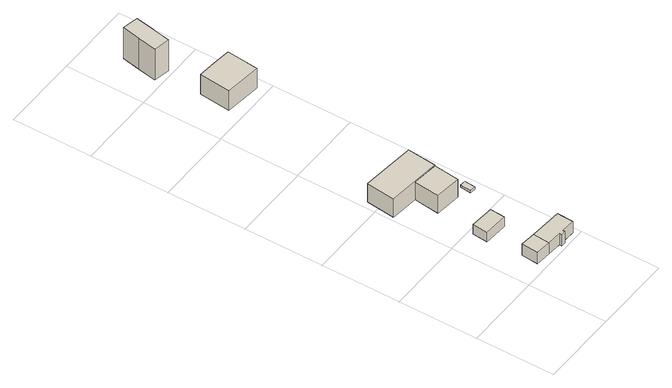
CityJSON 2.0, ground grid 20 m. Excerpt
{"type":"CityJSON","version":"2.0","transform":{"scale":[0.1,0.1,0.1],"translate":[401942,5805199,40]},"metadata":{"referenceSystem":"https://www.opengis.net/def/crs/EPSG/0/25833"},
"CityObjects":{
"building1":{"type":"Building","attributes":{"Gemeindeschluessel":"11000009","BezugspunktDach":"2200","function":"51009_1610","measuredHeight":3.39,"storeysAboveGround":0},"address":[{"country":"Germany","locality":"Berlin"}],"geometry":[{"type":"Solid","lod":"1","boundaries":[[[[0,1,2,3]],[[4,5,6,7]],[[4,7,3,2]],[[5,4,2,1]],[[6,5,1,0]],[[7,6,0,3]]]]}]},
"building2":{"type":"Building","attributes":{"Gemeindeschluessel":"11000009","BezugspunktDach":"2200","function":"31001_2463","measuredHeight":2.82,"storeysAboveGround":1},"address":[{"country":"Germany","locality":"Berlin","thoroughfareNumber":"78 (1)","thoroughfareName":"Kleine Waldstraße"}],"geometry":[{"type":"Solid","lod":"1","boundaries":[[[[8,9,10,11]],[[12,13,14,15]],[[12,15,11,10]],[[13,12,10,9]],[[14,13,9,8]],[[15,14,8,11]]]]}]},
"building3":{"type":"Building","attributes":{"Gemeindeschluessel":"11000009","BezugspunktDach":"2200","function":"31001_1010","measuredHeight":3.39,"storeysAboveGround":1},"address":[{"country":"Germany","locality":"Berlin","thoroughfareNumber":"78B","thoroughfareName":"Kleine Waldstraße"}],"geometry":[{"type":"Solid","lod":"1","boundaries":[[[[16,17,18,19,20,21,1,0]],[[5,22,23,24,25,26,27,6]],[[5,6,0,1]],[[22,5,1,21]],[[23,22,21,20]],[[24,23,20,19]],[[25,24,19,18]],[[26,25,18,17]],[[27,26,17,16]],[[6,27,16,0]]]]}]},
"building4":{"type":"Building","attributes":{"Gemeindeschluessel":"11000009","function":"31001_1010"},"address":[{"country":"Germany","locality":"Berlin","thoroughfareNumber":"78","thoroughfareName":"Kleine Waldstraße"}],"children":["building4-1","building4-2"]},
"building4-1":{"type":"BuildingPart","attributes":{"BezugspunktDach":"2200","measuredHeight":6.65,"storeysAboveGround":1},"parents":["building4"],"geometry":[{"type":"MultiSurface","lod":"1","boundaries":[[[28,29,30,31]],[[32,33,34,35]],[[32,35,31,30]],[[33,32,30,29]],[[34,33,29,28]],[[35,34,36,37,38,28,31]],[[38,37,36,34]]]}]},
"building4-2":{"type":"BuildingPart","attributes":{"BezugspunktDach":"2200","measuredHeight":6.28,"storeysAboveGround":1},"parents":["building4"],"geometry":[{"type":"Solid","lod":"1","boundaries":[[[[39,38,37,40]],[[36,34,41,42]],[[36,42,40,37]],[[41,34,38,39]],[[42,41,39,40]],[[36,37,38,34]]]]}]},
"building5":{"type":"Building","attributes":{"Gemeindeschluessel":"11000009","BezugspunktDach":"2200","function":"31001_2000","measuredHeight":0.618,"storeysAboveGround":1},"address":[{"country":"Germany","locality":"Berlin","thoroughfareNumber":"79 (2)","thoroughfareName":"Kleine Waldstraße"}],"geometry":[{"type":"Solid","lod":"1","boundaries":[[[[43,44,45,46]],[[47,48,49,50]],[[47,50,46,45]],[[48,47,45,44]],[[49,48,44,43]],[[50,49,43,46]]]]}]},
"building6":{"type":"Building","attributes":{"Gemeindeschluessel":"11000009","BezugspunktDach":"2200","function":"31001_1010","measuredHeight":7.55,"storeysAboveGround":1},"address":[{"country":"Germany","locality":"Berlin","thoroughfareNumber":"77A","thoroughfareName":"Kleine Waldstraße"}],"geometry":[{"type":"Solid","lod":"1","boundaries":[[[[51,52,53,54,55]],[[56,57,58,59,60]],[[56,60,55,54]],[[57,56,54,53]],[[58,57,53,52]],[[59,58,52,51]],[[60,59,51,55]]]]}]},
"building7":{"type":"Building","attributes":{"Gemeindeschluessel":"11000009","BezugspunktDach":"2200","function":"51009_1610","measuredHeight":11.88,"storeysAboveGround":0},"address":[{"country":"Germany","locality":"Berlin"}],"geometry":[{"type":"Solid","lod":"1","boundaries":[[[[61,62,63,64,65,66,67]],[[68,69,70,71,72,73,74]],[[68,74,67,66]],[[69,68,66,65]],[[70,69,65,64]],[[71,70,64,63]],[[72,71,63,62]],[[73,72,62,61]],[[74,73,61,67]]]]}]}
},
"vertices":[
[101,17,46],[104,59,46],[65,63,46],[62,20,46],[65,63,13],[104,59,13],[101,17,13],[62,20,13],
[118,144,40],[121,182,40],[61,187,40],[58,148,40],[61,187,12],[121,182,12],[118,144,12],[58,148,12],
[137,15,46],[137,8,46],[149,8,46],[149,14,46],[184,12,46],[186,53,46],[186,53,13],[184,12,13],[149,14,13],[149,8,13],[137,8,13],[137,15,13],
[142,341,69],[149,414,69],[14,428,69],[6,355,69],[14,428,14],[149,414,14],[142,341,14],[6,355,14],[77,348,14],[77,348,67],[142,341,67],
[135,277,67],[70,284,67],[135,277,14],[70,284,14],
[177,261,20],[179,289,20],[165,290,20],[162,262,20],[165,290,13],[179,289,13],[177,261,13],[162,262,13],
[173,824,70],[181,904,70],[135,909,70],[89,913,70],[81,834,70],[89,913,12],[135,909,12],[181,904,12],[173,824,12],[81,834,12],
[113,1012,100],[121,1054,100],[122,1059,100],[130,1106,100],[90,1114,100],[81,1067,100],[72,1020,100],[81,1067,9],[90,1114,9],[130,1106,9],[122,1059,9],[121,1054,9],[113,1012,9],[72,1020,9]
]}
